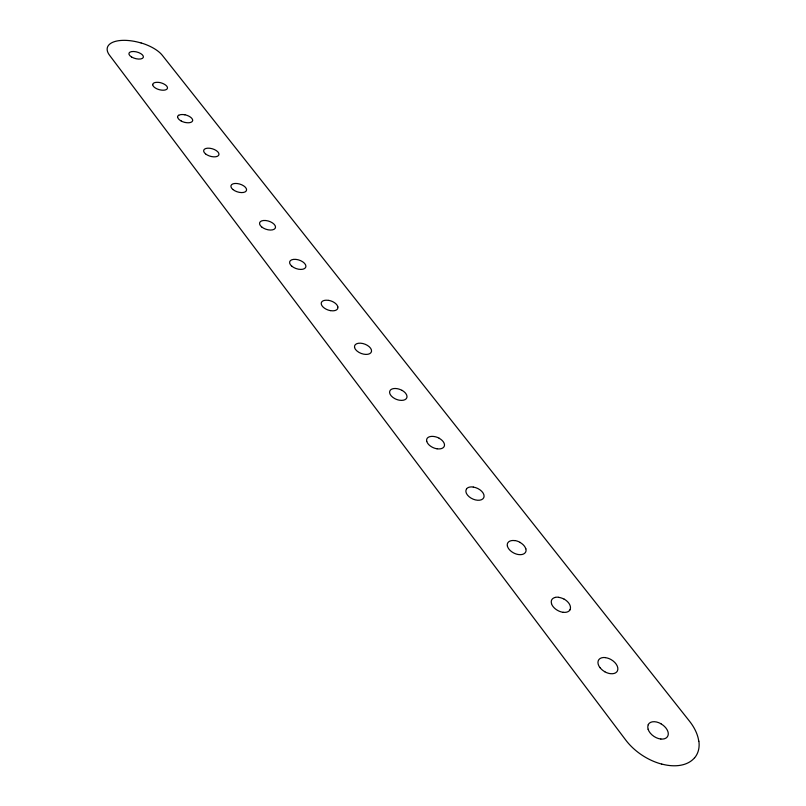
<?xml version="1.0" encoding="UTF-8"?>
<svg xmlns="http://www.w3.org/2000/svg" width="806" height="806" viewBox="0 0 806 806"><rect width="100%" height="100%" fill="white"/><g stroke="black" fill="none" stroke-linecap="round" stroke-linejoin="round"><path stroke-width="1.21" d="M604.812 671.741A10.81 6.821 31 0 1 600.067 667.68M605.477 657.676A10.81 6.821 31 0 1 611.079 659.59A10.881 6.871 31 0 1 617.406 670.955A10.81 6.821 31 0 1 610.474 673.665A10.881 6.871 31 0 1 604.752 671.73M599.996 667.67A10.881 6.871 31 0 1 605.417 657.575M551.475 603.553A10.377 6.478 28.7 0 0 553.067 606.565A10.387 6.478 28.7 0 0 557.601 610.404A10.458 6.519 28.7 0 0 563.122 612.298M555.213 597.447A10.377 6.478 28.7 0 0 551.818 599.684A10.377 6.468 28.7 0 0 551.556 603.583M569.923 609.85A10.377 6.478 28.7 0 0 570.205 605.971A10.377 6.468 28.7 0 0 568.673 602.999A10.458 6.519 28.7 0 0 564.18 599.14M555.203 597.387A10.458 6.519 28.7 0 1 558.699 597.266M570.003 609.88A10.377 6.468 28.7 0 1 563.152 612.288M558.76 597.377A10.377 6.468 28.7 0 1 564.19 599.231M660.86 739.042A11.365 7.234 33.5 0 1 648.095 729.269M648.165 724.745A11.365 7.234 33.5 0 1 660.97 723.738M660.88 739.031A11.294 7.183 33.5 0 0 667.811 735.999A11.365 7.234 33.5 0 0 667.862 731.445A11.294 7.183 33.5 0 0 660.991 723.838M648.195 729.319A11.294 7.183 33.5 0 1 648.276 724.836M473.313 487.086A9.672 5.823 24.8 0 1 484.094 496.164A9.672 5.823 24.8 0 1 473.142 499.166A9.672 5.823 24.8 0 1 466.563 488.94M466.493 488.889A9.672 5.823 24.8 0 1 473.233 487.036M426.757 441.275A9.38 5.521 23.2 0 0 431.976 447.048A9.44 5.561 23.2 0 0 437.043 448.791M426.727 441.235A9.44 5.561 23.2 0 1 427.371 438.101A9.38 5.521 23.2 0 1 430.807 436.479A9.37 5.511 23.2 0 1 434.142 436.54A9.44 5.561 23.2 0 1 439.139 438.182M437.074 448.791A9.37 5.511 23.2 0 0 443.753 447.108A9.44 5.561 23.2 0 0 444.358 443.955A9.37 5.511 23.2 0 0 439.129 438.252M507.458 546.277A10.004 6.136 26.6 0 0 513.241 552.725A10.075 6.186 26.6 0 0 518.601 554.558A10.004 6.136 26.6 0 0 525.431 552.412A10.075 6.186 26.6 0 0 525.865 548.785M514.712 540.604A10.004 6.136 26.6 0 0 507.911 542.69A10.075 6.186 26.6 0 0 507.417 546.226M519.991 542.408A10.004 6.136 26.6 0 1 525.774 548.795M514.732 540.524A10.075 6.186 26.6 0 1 520.041 542.337M354.549 347.356A8.916 4.997 20.5 0 1 365.259 344.303A8.916 4.997 20.5 0 1 369.773 353.643A8.916 4.997 20.5 0 1 355.627 349.592A8.856 4.967 20.5 0 1 354.59 347.376M330.51 310.632A8.685 4.745 19.5 0 1 325.825 309.01A8.634 4.715 19.5 0 1 321.312 304.074A8.685 4.745 19.5 0 1 322.138 301.474A8.634 4.715 19.5 0 1 325.523 300.265A8.624 4.715 19.5 0 1 328.687 300.437M328.667 300.366A8.685 4.745 19.5 0 1 333.311 301.968A8.624 4.715 19.5 0 1 337.825 306.925M330.541 310.632A8.624 4.715 19.5 0 0 337.019 309.484A8.695 4.745 19.5 0 0 337.835 306.915M401.922 390.336A9.158 5.269 21.8 0 0 397.036 388.653A9.158 5.269 21.8 0 0 390.396 390.104A9.158 5.269 21.8 0 0 394.648 398.537A9.158 5.269 21.8 0 0 399.605 400.229A9.158 5.269 21.8 0 0 405.73 393.429A9.158 5.269 21.8 0 0 401.942 390.326M185.471 122.502A7.697 3.667 16.1 0 0 191.596 121.978A7.758 3.698 16.1 0 0 192.624 120.104M181.34 121.061A7.697 3.667 16.1 0 1 177.693 117.152M178.751 115.308A7.697 3.667 16.1 0 1 184.866 114.805M192.624 120.114A7.697 3.667 16.1 0 0 188.967 116.225A7.758 3.698 16.1 0 0 184.826 114.754M185.42 122.502A7.758 3.698 16.1 0 1 181.259 121.051M177.592 117.112A7.758 3.698 16.1 0 1 178.66 115.248M141.06 42.99A29.62 13.37 15.3 0 0 115.208 41.418A29.832 13.46 15.3 0 0 107.672 46.728A29.62 13.37 15.3 0 0 109.505 55.191L625.668 739.958A45.176 28.764 33.6 0 0 638.302 752.522A45.499 28.966 33.6 0 0 661.686 764.098M141.181 42.95A29.832 13.46 15.3 0 1 155.719 49.549A29.62 13.37 15.3 0 1 162.359 55.372L689.412 721.068A45.166 28.754 33.6 0 1 698.752 741.218M698.883 741.177A45.499 28.966 33.6 0 1 694.681 757.731M694.55 757.771A45.166 28.754 33.6 0 1 661.797 764.068M152.757 84.761A7.546 3.496 15.7 0 0 156.263 88.509A7.597 3.526 15.7 0 0 160.334 89.919A7.546 3.496 15.7 0 0 166.399 89.496A7.607 3.526 15.7 0 0 167.467 87.733A7.546 3.496 15.7 0 0 163.95 84.026A7.597 3.526 15.7 0 0 159.92 82.575A7.546 3.496 15.7 0 0 157.089 82.333A7.546 3.496 15.7 0 0 153.845 83.018A7.597 3.526 15.7 0 0 152.737 84.741M131.509 56.944A7.456 3.365 15.3 0 0 143.297 57.417A7.456 3.365 15.3 0 0 133.675 51.493A7.456 3.365 15.3 0 0 131.509 56.944M232.934 189.531A8.09 4.07 17.2 0 0 246.193 191.002A8.09 4.07 17.2 0 0 237.125 183.526A8.09 4.07 17.2 0 0 232.934 189.531M205.53 153.865A7.919 3.879 16.6 0 0 218.567 155.417A7.919 3.879 16.6 0 0 209.812 148.254A7.919 3.879 16.6 0 0 205.53 153.865M261.668 226.929A8.282 4.282 17.8 0 0 275.158 228.32A8.282 4.282 17.8 0 0 265.758 220.522A8.282 4.282 17.8 0 0 261.668 226.929M291.853 266.222A8.473 4.504 18.6 0 0 305.595 267.521A8.473 4.504 18.6 0 0 295.832 259.371A8.473 4.504 18.6 0 0 291.853 266.222"/></g></svg>
